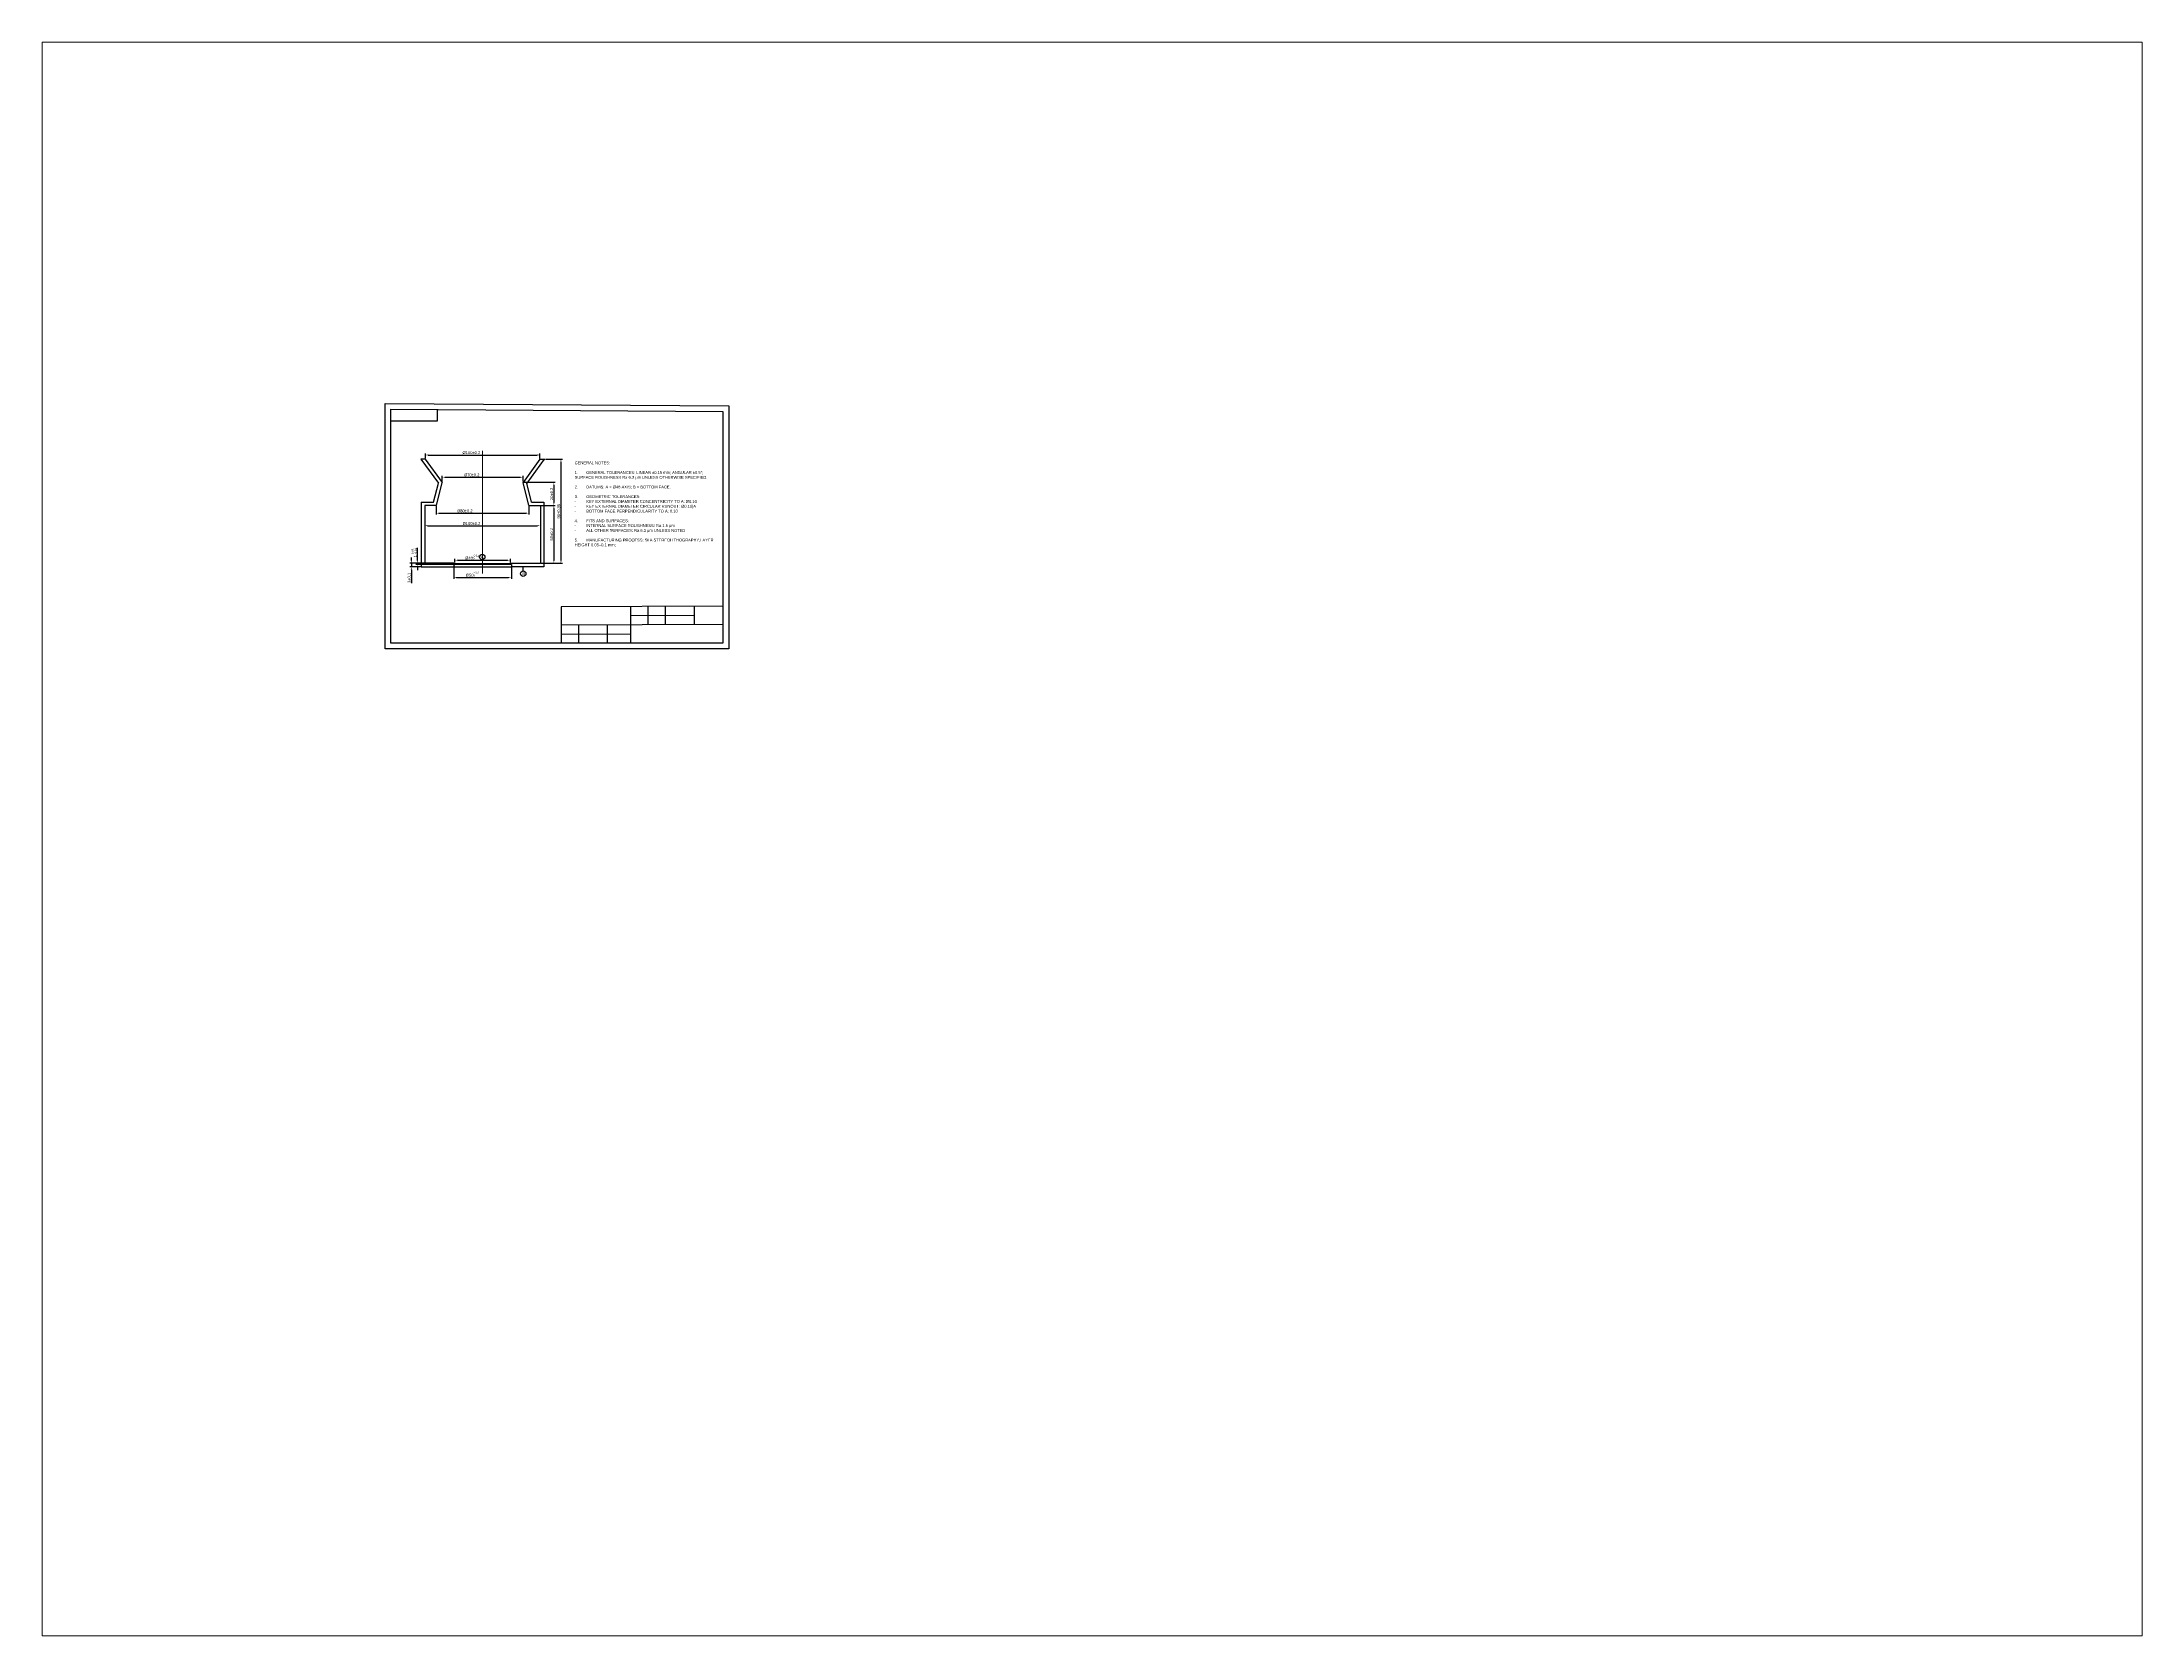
# Paper-space layout '布局1' of a CAD drawing. Header units: millimetres. Extents: x 26 to 231, y 20 to 176.
# The model-space entities are those that its viewports show. They can reach past a viewport. Long polylines and large blocks are cut down to what shows.
import ezdxf

# ---------------------------------------------------------------- set-up
doc = ezdxf.new("R2010")
doc.units = ezdxf.units.MM
doc.linetypes.add('CENTER', pattern=[50.8, 31.75, -6.35, 6.35, -6.35])
doc.linetypes.add('CENTER2', pattern=[28.575, 19.05, -3.175, 3.175, -3.175])
doc.layers.get('Defpoints').update_dxf_attribs({"color": 213, "linetype": 'CENTER2'})
doc.layers.add('图层4', color=7, linetype='Continuous')
doc.layers.add('边框2', color=250, linetype='CENTER')
for name, color, linetype, lineweight in [('点化', 10, 'CENTER2', 15), ('结构', 7, 'Continuous', 30), ('边框1', 250, 'Continuous', 30)]:
    doc.layers.add(name, color=color, linetype=linetype, lineweight=lineweight)
doc.styles.get("Standard").update_dxf_attribs({"font": 'arial.ttf'})
doc.styles.add('样式 1', font='arial.ttf')
doc.dimstyles.new('ISO-25', dxfattribs={"dimtxt": 2.5, "dimasz": 2.5, "dimexe": 1.25, "dimexo": 0.625, "dimtad": 1, "dimtxsty": 'Standard', "dimcen": 2.5, "dimadec": 0, "dimazin": 0, "dimtfac": 1, "dimtmove": 0, "dimatfit": 3, "dimfxl": 1, "dimarcsym": 0})

# ---------------------------------------------------------------- blocks, each defined once
blk = doc.blocks.new('*D21')
at = {"layer": 'Defpoints', "color": 0, "ltscale": 0.2, "transparency": 16777216}
for p in [(356.4, 411), (361.4, 391), (383, 391)]:
    blk.add_point(p, dxfattribs=at)
at = {"layer": '图层4', "color": 0, "lineweight": -2, "ltscale": 0.2, "transparency": 16777216}
for p, q in [((357, 411), (384.2, 411)), ((383, 408.5), (383, 393.5)), ((362, 391), (384.2, 391))]:
    blk.add_line(p, q, dxfattribs=at)
at = {"layer": '图层4', "color": 0, "ltscale": 0.2, "transparency": 16777216}
for points in [[(382.6, 408.5), (383.4, 408.5), (383, 411)], [(382.6, 393.5), (383.4, 393.5), (383, 391)]]:
    blk.add_solid(points, dxfattribs=at)
at = {"layer": '图层4', "color": 0, "ltscale": 0.2, "transparency": 16777216, "insert": (381.1, 401), "char_height": 2.5, "attachment_point": 5, "rotation": 90}
blk.add_mtext('20%%P0.2', dxfattribs=at)
blk = doc.blocks.new('*D22')
at = {"layer": 'Defpoints', "color": 0, "ltscale": 0.2, "transparency": 16777216}
for p in [(371.4, 391), (371.4, 341), (383, 341)]:
    blk.add_point(p, dxfattribs=at)
at = {"layer": '图层4', "color": 0, "lineweight": -2, "ltscale": 0.2, "transparency": 16777216}
for p, q in [((372, 391), (384.2, 391)), ((383, 388.5), (383, 343.5)), ((372, 341), (384.2, 341))]:
    blk.add_line(p, q, dxfattribs=at)
at = {"layer": '图层4', "color": 0, "ltscale": 0.2, "transparency": 16777216}
for points in [[(382.6, 388.5), (383.4, 388.5), (383, 391)], [(382.6, 343.5), (383.4, 343.5), (383, 341)]]:
    blk.add_solid(points, dxfattribs=at)
at = {"layer": '图层4', "color": 0, "ltscale": 0.2, "transparency": 16777216, "insert": (381.1, 366), "char_height": 2.5, "attachment_point": 5, "rotation": 90}
blk.add_mtext('50%%P0.2', dxfattribs=at)
blk = doc.blocks.new('*D31')
at = {"layer": 'Defpoints', "color": 0, "ltscale": 0.2, "transparency": 16777216}
for p in [(375.2, 431), (371.4, 341), (389.1, 341)]:
    blk.add_point(p, dxfattribs=at)
at = {"layer": '图层4', "color": 0, "lineweight": -2, "ltscale": 0.2, "transparency": 16777216}
for p, q in [((375.8, 431), (390.4, 431)), ((389.1, 428.5), (389.1, 343.5)), ((372, 341), (390.4, 341))]:
    blk.add_line(p, q, dxfattribs=at)
at = {"layer": '图层4', "color": 0, "ltscale": 0.2, "transparency": 16777216}
for points in [[(388.7, 428.5), (389.6, 428.5), (389.1, 431)], [(388.7, 343.5), (389.6, 343.5), (389.1, 341)]]:
    blk.add_solid(points, dxfattribs=at)
at = {"layer": '图层4', "color": 0, "ltscale": 0.2, "transparency": 16777216, "insert": (387.2, 386), "char_height": 2.5, "attachment_point": 5, "rotation": 90}
blk.add_mtext('90%%P0.35', dxfattribs=at)
blk = doc.blocks.new('*D32')
at = {"layer": 'Defpoints', "color": 0, "ltscale": 0.2, "transparency": 16777216}
for p in [(286.4, 411), (356.4, 415.4), (356.4, 411)]:
    blk.add_point(p, dxfattribs=at)
at = {"layer": '图层4', "color": 0, "lineweight": -2, "ltscale": 0.2, "transparency": 16777216}
for p, q in [((286.4, 411.6), (286.4, 416.6)), ((288.9, 415.4), (353.9, 415.4)), ((356.4, 411.6), (356.4, 416.6))]:
    blk.add_line(p, q, dxfattribs=at)
at = {"layer": '图层4', "color": 0, "ltscale": 0.2, "transparency": 16777216}
for points in [[(288.9, 415.8), (288.9, 415), (286.4, 415.4)], [(353.9, 415.8), (353.9, 415), (356.4, 415.4)]]:
    blk.add_solid(points, dxfattribs=at)
at = {"layer": '图层4', "color": 0, "ltscale": 0.2, "transparency": 16777216, "insert": (312, 417.4), "char_height": 2.5, "attachment_point": 5}
blk.add_mtext('%%C70%%P0.2', dxfattribs=at)
blk = doc.blocks.new('*D33')
at = {"layer": 'Defpoints', "color": 0, "ltscale": 0.2, "transparency": 16777216}
for p in [(271.9, 431), (371, 434.6), (371, 431)]:
    blk.add_point(p, dxfattribs=at)
at = {"layer": '图层4', "color": 0, "lineweight": -2, "ltscale": 0.2, "transparency": 16777216}
for p, q in [((271.9, 431.6), (271.9, 435.9)), ((371, 431.6), (371, 435.9)), ((274.4, 434.6), (368.5, 434.6))]:
    blk.add_line(p, q, dxfattribs=at)
at = {"layer": '图层4', "color": 0, "ltscale": 0.2, "transparency": 16777216}
for points in [[(274.4, 435.1), (274.4, 434.2), (271.9, 434.6)], [(368.5, 435.1), (368.5, 434.2), (371, 434.6)]]:
    blk.add_solid(points, dxfattribs=at)
at = {"layer": '图层4', "color": 0, "ltscale": 0.2, "transparency": 16777216, "insert": (311.7, 436.6), "char_height": 2.5, "attachment_point": 5}
blk.add_mtext('%%C100%%P0.2', dxfattribs=at)
blk = doc.blocks.new('*D35')
at = {"layer": 'Defpoints', "color": 0, "ltscale": 0.2, "transparency": 16777216}
for p in [(281.4, 391), (361.4, 391), (361.4, 384.3)]:
    blk.add_point(p, dxfattribs=at)
at = {"layer": '图层4', "color": 0, "lineweight": -2, "ltscale": 0.2, "transparency": 16777216}
for p, q in [((281.4, 390.3), (281.4, 383.1)), ((283.9, 384.3), (358.9, 384.3)), ((361.4, 390.3), (361.4, 383.1))]:
    blk.add_line(p, q, dxfattribs=at)
at = {"layer": '图层4', "color": 0, "ltscale": 0.2, "transparency": 16777216}
for points in [[(283.9, 384.8), (283.9, 383.9), (281.4, 384.3)], [(358.9, 384.8), (358.9, 383.9), (361.4, 384.3)]]:
    blk.add_solid(points, dxfattribs=at)
at = {"layer": '图层4', "color": 0, "ltscale": 0.2, "transparency": 16777216, "insert": (306, 386.3), "char_height": 2.5, "attachment_point": 5}
blk.add_mtext('%%C80%%P0.2', dxfattribs=at)
blk = doc.blocks.new('*D36')
at = {"layer": 'Defpoints', "color": 0, "ltscale": 0.2, "transparency": 16777216}
for p in [(371.4, 391), (271.4, 377.2), (371.4, 373.5)]:
    blk.add_point(p, dxfattribs=at)
at = {"layer": '图层4', "color": 0, "lineweight": -2, "ltscale": 0.2, "transparency": 16777216}
for p, q in [((371.4, 390.3), (371.4, 372.2)), ((271.4, 376.5), (271.4, 372.2)), ((273.9, 373.5), (368.9, 373.5))]:
    blk.add_line(p, q, dxfattribs=at)
at = {"layer": '图层4', "color": 0, "ltscale": 0.2, "transparency": 16777216}
for points in [[(273.9, 373.9), (273.9, 373.1), (271.4, 373.5)], [(368.9, 373.9), (368.9, 373.1), (371.4, 373.5)]]:
    blk.add_solid(points, dxfattribs=at)
at = {"layer": '图层4', "color": 0, "ltscale": 0.2, "transparency": 16777216, "insert": (311.8, 375.4), "char_height": 2.5, "width": 8.235, "attachment_point": 5}
blk.add_mtext('%%C100%%P0.2', dxfattribs=at)
blk = doc.blocks.new('*D37')
at = {"layer": 'Defpoints', "color": 0, "ltscale": 0.2, "transparency": 16777216}
for p in [(297.4, 341), (345.4, 343.7), (345.4, 341)]:
    blk.add_point(p, dxfattribs=at)
at = {"layer": '图层4', "color": 0, "lineweight": -2, "ltscale": 0.2, "transparency": 16777216}
for p, q in [((297.4, 341.6), (297.4, 344.9)), ((345.4, 341.6), (345.4, 344.9)), ((299.9, 343.7), (342.9, 343.7))]:
    blk.add_line(p, q, dxfattribs=at)
at = {"layer": '图层4', "color": 0, "ltscale": 0.2, "transparency": 16777216}
for points in [[(299.9, 344.1), (299.9, 343.3), (297.4, 343.7)], [(342.9, 344.1), (342.9, 343.3), (345.4, 343.7)]]:
    blk.add_solid(points, dxfattribs=at)
at = {"layer": '图层4', "color": 0, "ltscale": 0.2, "transparency": 16777216, "insert": (312.4, 346.4), "char_height": 2.5, "attachment_point": 5}
blk.add_mtext('%%C48{\\H0.7x;\\S-0.15^ 0;} ', dxfattribs=at)
blk = doc.blocks.new('*D38')
at = {"layer": 'Defpoints', "color": 0, "ltscale": 0.2, "transparency": 16777216}
for p in [(296.4, 338), (346.4, 338), (346.4, 328.8)]:
    blk.add_point(p, dxfattribs=at)
at = {"layer": '图层4', "color": 0, "lineweight": -2, "ltscale": 0.2, "transparency": 16777216}
for p, q in [((296.4, 337.3), (296.4, 327.5)), ((298.9, 328.8), (343.9, 328.8)), ((346.4, 337.3), (346.4, 327.5))]:
    blk.add_line(p, q, dxfattribs=at)
at = {"layer": '图层4', "color": 0, "ltscale": 0.2, "transparency": 16777216}
for points in [[(298.9, 329.2), (298.9, 328.4), (296.4, 328.8)], [(343.9, 329.2), (343.9, 328.4), (346.4, 328.8)]]:
    blk.add_solid(points, dxfattribs=at)
at = {"layer": '图层4', "color": 0, "ltscale": 0.2, "transparency": 16777216, "insert": (312.6, 333.7), "char_height": 2.5, "attachment_point": 2}
blk.add_mtext('%%C50{\\H0.7x;\\S+0.2^ 0;}  ', dxfattribs=at)
blk = doc.blocks.new('*D39')
at = {"layer": 'Defpoints', "color": 0, "ltscale": 0.2, "transparency": 16777216}
for p in [(259.8, 338), (268.4, 338), (271.4, 341)]:
    blk.add_point(p, dxfattribs=at)
at = {"layer": '图层4', "color": 0, "lineweight": -2, "ltscale": 0.2, "transparency": 16777216}
for p, q in [((259.8, 343.5), (259.8, 346)), ((270.8, 341), (258.5, 341)), ((267.8, 338), (258.5, 338)), ((259.8, 341), (259.8, 338)), ((259.8, 335.5), (259.8, 323.8))]:
    blk.add_line(p, q, dxfattribs=at)
at = {"layer": '图层4', "color": 0, "ltscale": 0.2, "transparency": 16777216}
for points in [[(259.3, 343.5), (260.2, 343.5), (259.8, 341)], [(259.3, 335.5), (260.2, 335.5), (259.8, 338)]]:
    blk.add_solid(points, dxfattribs=at)
at = {"layer": '图层4', "color": 0, "ltscale": 0.2, "transparency": 16777216, "insert": (257.9, 328.4), "char_height": 2.5, "attachment_point": 5, "rotation": 90}
blk.add_mtext('3%%P0.1', dxfattribs=at)
blk = doc.blocks.new('*D40')
at = {"layer": 'Defpoints', "color": 0, "ltscale": 0.2, "transparency": 16777216}
for p in [(265, 340), (297.4, 341), (297.4, 340)]:
    blk.add_point(p, dxfattribs=at)
at = {"layer": '图层4', "color": 0, "lineweight": -2, "ltscale": 0.2, "transparency": 16777216}
for p, q in [((265, 343.5), (265, 354.4)), ((296.8, 341), (263.7, 341)), ((296.8, 340), (263.7, 340)), ((265, 340), (265, 341)), ((265, 337.5), (265, 335))]:
    blk.add_line(p, q, dxfattribs=at)
at = {"layer": '图层4', "color": 0, "ltscale": 0.2, "transparency": 16777216}
for points in [[(264.6, 343.5), (265.4, 343.5), (265, 341)], [(264.6, 337.5), (265.4, 337.5), (265, 340)]]:
    blk.add_solid(points, dxfattribs=at)
at = {"layer": '图层4', "color": 0, "ltscale": 0.2, "transparency": 16777216, "insert": (262.3, 350.2), "char_height": 2.5, "attachment_point": 5, "rotation": 90}
blk.add_mtext('1{\\H0.7x;\\S-0.05^ +0.01;} ', dxfattribs=at)

msp = doc.modelspace()

# ---------------------------------------------------------------- linework, layer by layer
at = {"layer": '图层4', "ltscale": 0.2}
for p, q in [((242.198, 474.079), (282.197, 473.802)), ((282.197, 473.802), (282.197, 463.802)), ((282.197, 463.802), (242.198, 463.802)), ((356.521, 334.386), (356.521, 337.971))]:
    msp.add_line(p, q, dxfattribs=at)
for centre in [(321.121, 346.417), (356.521, 332.047)]:
    msp.add_circle(centre, 2.338, dxfattribs=at)
at = {"layer": '点化', "linetype": 'CENTER', "ltscale": 0.2}
msp.add_line((321.409, 438.253), (321.409, 332.231), dxfattribs=at)
at = {"layer": '结构', "ltscale": 0.2}
for p, q in [((271.854, 430.971), (268.143, 430.971)), ((370.964, 430.971), (375.16, 430.971)), ((268.411, 393.971), (268.393, 337.971)), ((271.411, 390.971), (271.411, 340.971)), ((371.407, 390.971), (371.407, 340.971)), ((374.407, 393.971), (374.426, 337.971)), ((268.393, 337.971), (296.409, 337.971)), ((271.411, 340.971), (297.409, 340.971)), ((296.409, 339.971), (297.409, 339.971)), ((296.409, 339.971), (296.409, 337.971)), ((297.409, 340.971), (297.409, 339.971)), ((371.407, 340.971), (345.409, 340.971)), ((345.409, 340.971), (345.409, 339.971)), ((346.409, 339.971), (345.409, 339.971)), ((346.409, 339.971), (346.409, 337.971)), ((374.426, 337.971), (346.409, 337.971))]:
    msp.add_line(p, q, dxfattribs=at)
at = {"layer": '结构', "linetype": 'Continuous', "ltscale": 0.2}
for p, q in [((271.854, 430.971), (286.409, 410.971)), ((370.964, 430.971), (356.409, 410.971)), ((279.067, 393.971), (283.159, 410.339)), ((281.409, 390.971), (286.409, 410.971)), ((361.409, 390.971), (356.409, 410.971)), ((363.751, 393.971), (359.659, 410.339)), ((268.411, 393.971), (279.067, 393.971)), ((281.409, 390.971), (271.411, 390.971)), ((361.409, 390.971), (371.407, 390.971))]:
    msp.add_line(p, q, dxfattribs=at)
at = {"layer": '边框1', "linetype": 'Continuous', "ltscale": 0.2}
for p, q in [((242.192, 272.058), (242.198, 474.079)), ((242.198, 474.079), (529.191, 472.093)), ((529.191, 472.093), (529.191, 272.058)), ((529.191, 304.058), (389.192, 303.543)), ((389.192, 303.543), (389.192, 272.058)), ((529.191, 272.058), (242.192, 272.058))]:
    msp.add_line(p, q, dxfattribs=at)
at = {"layer": '边框1', "ltscale": 0.2}
for p, q in [((268.143, 430.971), (283.159, 410.339)), ((374.675, 430.971), (359.659, 410.339)), ((363.751, 393.971), (374.407, 393.971)), ((296.409, 337.971), (346.409, 337.971)), ((297.409, 340.971), (345.409, 340.971)), ((345.409, 339.971), (297.409, 339.971))]:
    msp.add_line(p, q, dxfattribs=at)
at = {"layer": '边框2', "linetype": 'Continuous', "ltscale": 0.2}
for p, q in [((237.191, 267.058), (237.199, 479.114)), ((237.199, 479.114), (534.191, 477.058)), ((534.191, 477.058), (534.191, 267.058)), ((449.192, 303.543), (449.192, 272.058)), ((504.192, 295.966), (449.192, 295.764)), ((464.192, 303.543), (464.192, 287.819)), ((479.192, 303.543), (479.192, 287.874)), ((504.192, 303.543), (504.192, 287.966)), ((529.221, 296.058), (529.191, 296.058)), ((529.25, 288.058), (389.251, 287.543)), ((449.192, 279.764), (389.281, 279.544)), ((404.192, 287.598), (404.192, 272.058)), ((429.192, 287.69), (429.192, 272.058)), ((529.28, 280.059), (529.191, 280.058)), ((534.191, 267.058), (237.191, 267.058))]:
    msp.add_line(p, q, dxfattribs=at)

# ---------------------------------------------------------------- texts
at = {"layer": '图层4', "ltscale": 0.2, "char_height": 2.5, "attachment_point": 1, "style": '样式 1'}
for s, width, insert in [('GENERAL NOTES:\\P\\P1.^IGENERAL TOLERANCES: LINEAR ±0.15 mm; ANGULAR ±0.5°; SURFACE ROUGHNESS Ra 6.3 μm UNLESS OTHERWISE SPECIFIED.\\P\\P2.^IDATUMS: A = %%C48 AXIS; B = BOTTOM FACE.\\P\\P3.^IGEOMETRIC TOLERANCES: \\P-^IKEY EXTERNAL DIAMETER CONCENTRICITY TO A: %%C0.10\\P-^IKEY EXTERNAL DIAMETER CIRCULAR RUNOUT: %%C0.10|A\\P-^IBOTTOM FACE PERPENDICULARITY TO A: 0.10\\P\\P4.^IFITS AND SURFACES:\\P-^IINTERNAL SURFACE ROUGHNESS: Ra 1.6 μm\\P-^IALL OTHER SURFACES: Ra 6.3 μm UNLESS NOTED\\P\\P5.^IMANUFACTURING PROCESS: SLA STEREOLITHOGRAPHY,LAYER HEIGHT 0.05–0.1 mm; ', 127.92356, (400.965, 429.042)), ('A', 0.8938, (319.958, 347.768)), ('B', 0.8938, (355.702, 333.321))]:
    msp.add_mtext_dynamic_manual_height_columns(s, width=width, gutter_width=12.5, heights=[0], dxfattribs=dict(at, insert=insert))

# ---------------------------------------------------------------- dimensions: what is measured, and where the dimension line sits
at = {"layer": '图层4', "ltscale": 0.2}
for base, p1, p2, text, picture, middle in [((370.964, 434.645), (271.854, 430.971), (370.964, 430.971), '%%C100%%P0.2', '*D33', (311.663, 434.645)), ((356.409, 415.387), (286.409, 410.971), (356.409, 410.971), '%%C<>%%P0.2', '*D32', (312.023, 415.387)), ((371.407, 373.47), (271.411, 377.163), (371.407, 390.971), '%%C100%%P0.2', '*D36', (311.799, 373.47)), ((361.409, 384.348), (281.409, 390.971), (361.409, 390.971), '%%C<>%%P0.2', '*D35', (305.966, 384.348)), ((345.409, 343.681), (297.409, 340.971), (345.409, 340.971), '%%C<>{\\H0.7x;\\S-0.15^ 0;} ', '*D37', (312.427, 343.681)), ((346.409, 328.771), (296.409, 337.971), (346.409, 337.971), '%%C<>{\\H0.7x;\\S+0.2^ 0;}  ', '*D38', (312.573, 328.771))]:
    dim = msp.add_linear_dim(base=base, p1=p1, p2=p2, text=text, dimstyle='ISO-25', dxfattribs=at)
    dim.commit()
    dim.dimension.update_dxf_attribs({"geometry": picture, "text_midpoint": middle, "dimtype": 160})
for base, p1, p2, text, picture, middle in [((389.135, 340.971), (375.16, 430.971), (371.407, 340.971), '<>%%P0.35', '*D31', (387.233, 385.971)), ((382.986, 390.971), (356.409, 410.971), (361.409, 390.971), '<>%%P0.2', '*D21', (381.084, 400.971)), ((382.986, 340.971), (371.407, 390.971), (371.407, 340.971), '<>%%P0.2', '*D22', (381.084, 365.971))]:
    dim = msp.add_linear_dim(base=base, p1=p1, p2=p2, angle=90, text=text, dimstyle='ISO-25', dxfattribs=at)
    dim.commit()
    dim.dimension.update_dxf_attribs({"geometry": picture, "text_midpoint": middle})
for base, p1, p2, text, picture, middle in [((259.758, 337.971), (271.411, 340.971), (268.393, 337.971), '<>%%P0.1', '*D39', (259.758, 328.383)), ((264.997, 339.971), (297.409, 340.971), (297.409, 339.971), '<>{\\H0.7x;\\S-0.05^ +0.01;} ', '*D40', (264.997, 350.177))]:
    dim = msp.add_linear_dim(base=base, p1=p1, p2=p2, angle=90, text=text, dimstyle='ISO-25', dxfattribs=at)
    dim.commit()
    dim.dimension.update_dxf_attribs({"geometry": picture, "text_midpoint": middle, "dimtype": 160})

psp = doc.layouts.new('布局1')

# ---------------------------------------------------------------- viewports
at = {"layer": '结构', "linetype": 'Continuous', "ltscale": 0.2}
psp.add_viewport(center=(128.5, 97.5), size=(205.6, 156), view_center_point=(848.18, 102.784), view_height=1377.36781, dxfattribs=at)

doc.saveas('drawing.dxf')
